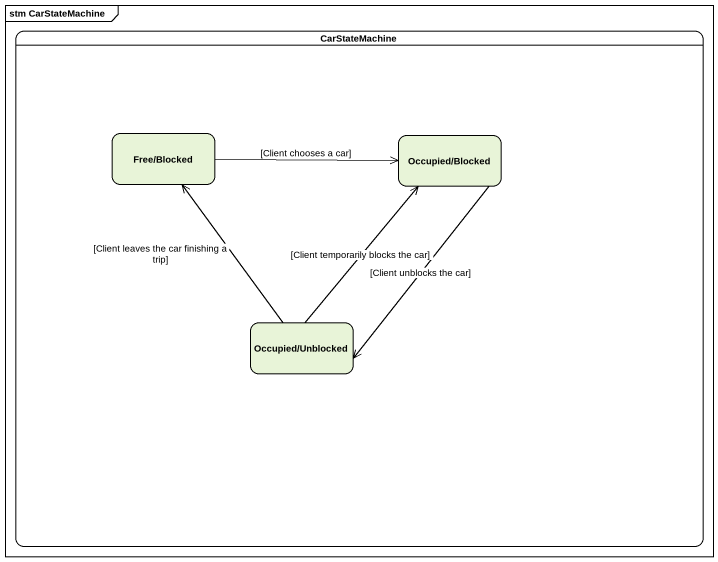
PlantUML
@startuml
mainframe stm CarStateMachine
hide empty description
state CarStateMachine {
  state "Free/Blocked" as Free_Blocked
  state "Occupied/Blocked" as Occupied_Blocked
  state "Occupied/Unblocked" as Occupied_Unblocked
}
Free_Blocked -right-> Occupied_Blocked : [Client chooses a car]
Occupied_Blocked --> Occupied_Unblocked : [Client unblocks the car]
Occupied_Unblocked -up-> Free_Blocked : [Client leaves the car finishing a trip]
Occupied_Unblocked -up-> Occupied_Blocked : [Client temporarily blocks the car]
@enduml
